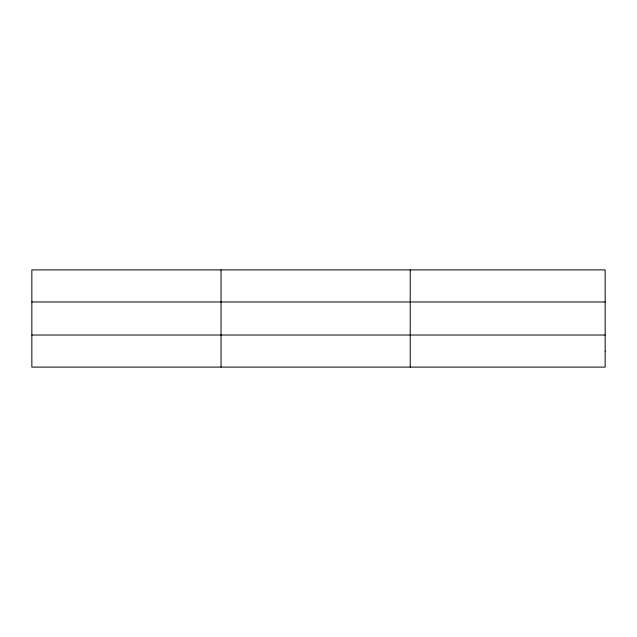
<?xml version="1.0" encoding="UTF-8"?>
<svg xmlns="http://www.w3.org/2000/svg" width="637" height="637" viewBox="0 0 637 637"><rect width="100%" height="100%" fill="white"/><g stroke="black" fill="none" stroke-linecap="round" stroke-linejoin="round"><path stroke-width="0.96" d="M221.039 269.897L221.039 367.103M410.228 269.897L410.228 367.103M31.85 301.978L605.15 301.978M31.85 335.022L605.15 335.022M605.15 351.067L605.15 367.103L31.85 367.103L31.85 269.897L605.15 269.897L605.15 351.067"/></g></svg>
